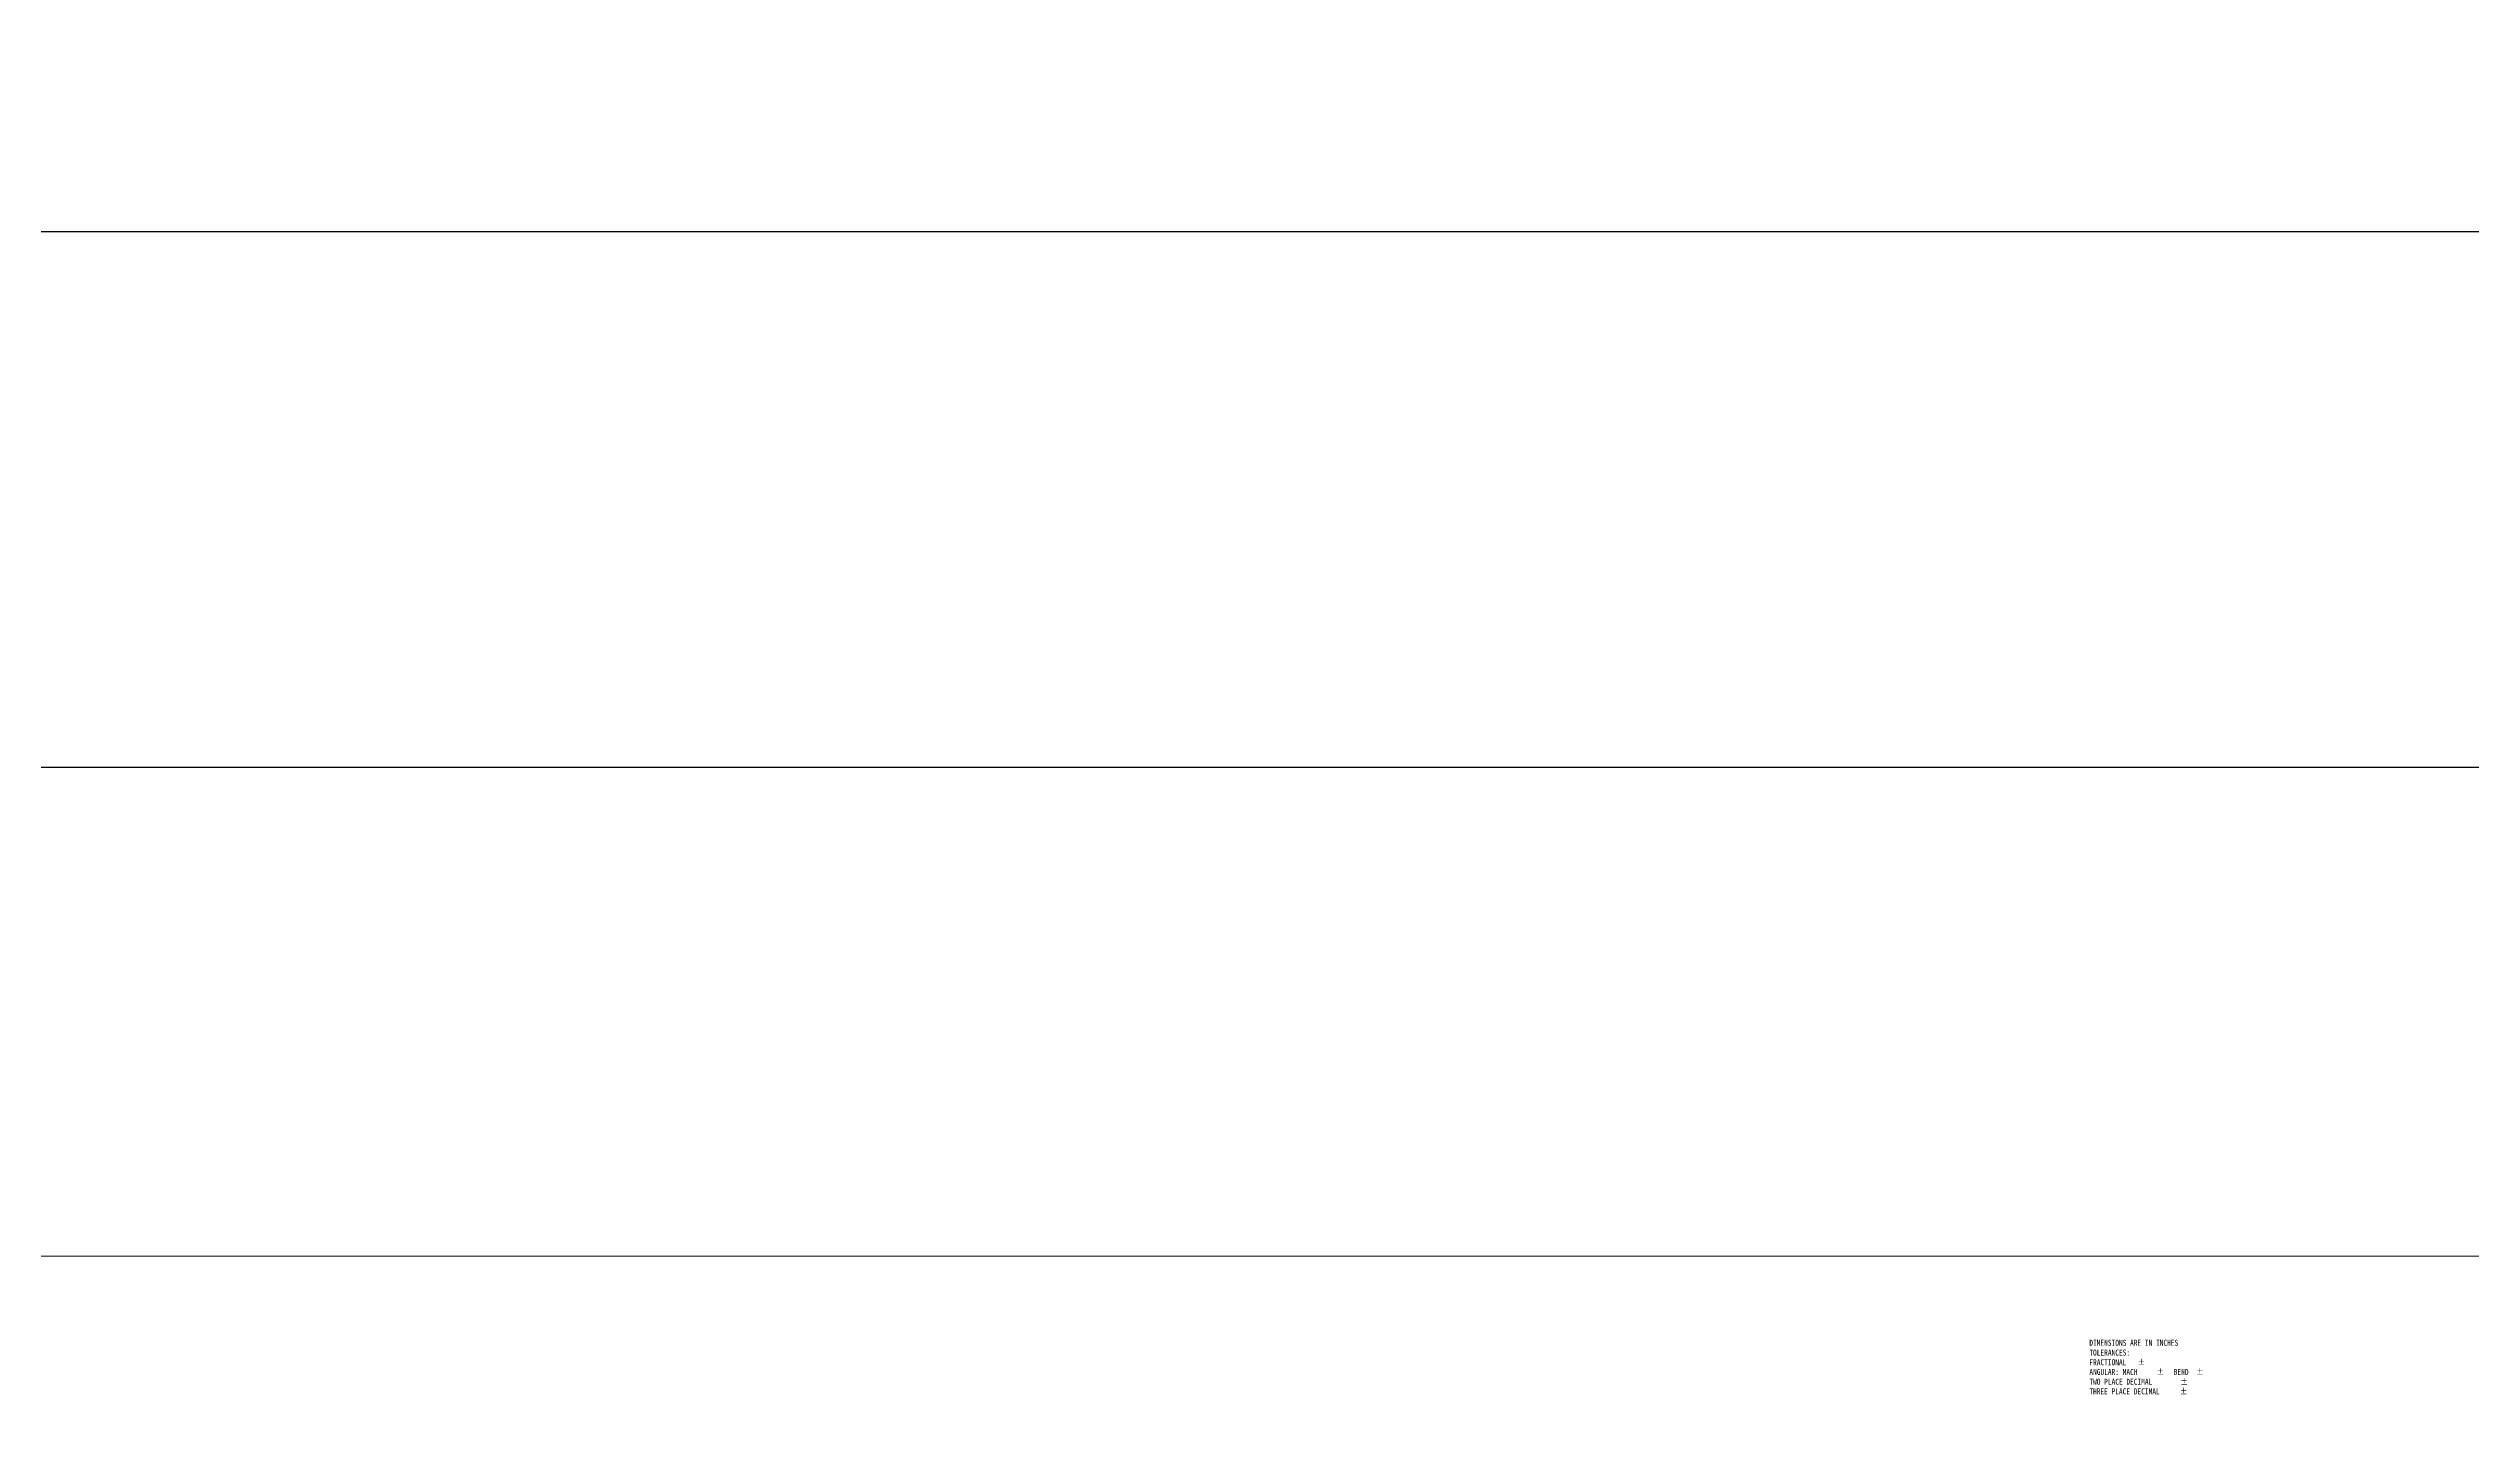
# Model space of a CAD drawing. Header units: inches. Extents: x 2395 to 4256, y 1126 to 1576.
# Drawn here: x 2580.65 to 2606.69, y 1460.46 to 1475.29 of the extents above; entities that cross this region are included whole.
import ezdxf

# ---------------------------------------------------------------- set-up
doc = ezdxf.new("R2010")
doc.units = ezdxf.units.IN
doc.header["$LTSCALE"] = 15
doc.styles.add('SLDTEXTSTYLE0', font='TXT', dxfattribs={"width": 0.75})
doc.styles.get("Standard").update_dxf_attribs({"font": 'txt', "bigfont": 'gbcbig.shx'})
doc.dimstyles.new('3', dxfattribs={"dimtxt": 3, "dimasz": 1, "dimexe": 0.18, "dimexo": 0.0625, "dimgap": 0.09, "dimtad": 0, "dimdsep": 46, "dimtxsty": 'Standard', "dimcen": 1, "dimclrd": 3, "dimclre": 3, "dimadec": 0, "dimazin": 2, "dimtfac": 1, "dimtofl": 0, "dimtmove": 0, "dimatfit": 3, "dimfxl": 1, "dimtolj": 1, "dimtzin": 0, "dimarcsym": 0})

# ---------------------------------------------------------------- blocks, each defined once
blk = doc.blocks.new('SW_NOTE_1')
at = {"color": 0, "linetype": 'Continuous', "lineweight": 0, "char_height": 0.065, "attachment_point": 1, "style": 'SLDTEXTSTYLE0'}
for s, insert in [('DIMENSIONS ARE IN INCHES', (0, 0.084)), ('ANGULAR: MACH', (0, -0.229)), ('TOLERANCES:', (0, -0.021)), ('FRACTIONAL', (0, -0.125)), ('%%p', (0.518, -0.125)), ('%%p', (0.723, -0.229)), ('BEND', (0.907, -0.229)), ('%%p', (1.148, -0.229)), ('TWO PLACE DECIMAL', (0, -0.334)), ('THREE PLACE DECIMAL', (0, -0.438)), ('%%p', (0.974, -0.438)), ('%%p', (0.979, -0.334))]:
    blk.add_mtext(s, dxfattribs=dict(at, insert=insert))
blk = doc.blocks.new('*D406')
at = {"color": 3, "lineweight": -2}
for p, q in [((2571.779, 1462.377), (2571.779, 1473.504)), ((2572.779, 1473.324), (2612.689, 1473.324)), ((2657.779, 1473.324), (2617.869, 1473.324)), ((2658.779, 1462.377), (2658.779, 1473.504))]:
    blk.add_line(p, q, dxfattribs=at)
at = {"color": 3}
for points in [[(2572.779, 1473.49), (2572.779, 1473.157), (2571.779, 1473.324)], [(2657.779, 1473.49), (2657.779, 1473.157), (2658.779, 1473.324)]]:
    blk.add_solid(points, dxfattribs=at)
at = {"layer": 'Defpoints', "color": 0}
for p in [(2658.779, 1473.324), (2571.779, 1462.314), (2658.779, 1462.314)]:
    blk.add_point(p, dxfattribs=at)
at = {"color": 0, "insert": (2615.279, 1473.324), "char_height": 3, "attachment_point": 5}
blk.add_mtext('\\A1;87', dxfattribs=at)
blk = doc.blocks.new('*D407')
at = {"color": 3, "lineweight": -2}
for p, q in [((2573.779, 1460.377), (2573.779, 1467.749)), ((2574.779, 1467.569), (2612.689, 1467.569)), ((2655.779, 1467.569), (2617.869, 1467.569)), ((2656.779, 1460.377), (2656.779, 1467.749))]:
    blk.add_line(p, q, dxfattribs=at)
at = {"color": 3}
for points in [[(2574.779, 1467.736), (2574.779, 1467.402), (2573.779, 1467.569)], [(2655.779, 1467.736), (2655.779, 1467.402), (2656.779, 1467.569)]]:
    blk.add_solid(points, dxfattribs=at)
at = {"layer": 'Defpoints', "color": 0}
for p in [(2573.779, 1467.569), (2573.779, 1460.314), (2656.779, 1460.314)]:
    blk.add_point(p, dxfattribs=at)
at = {"color": 0, "insert": (2615.279, 1467.569), "char_height": 3, "attachment_point": 5}
blk.add_mtext('\\A1;83', dxfattribs=at)

msp = doc.modelspace()

# ---------------------------------------------------------------- linework, layer by layer
at = {"color": 7, "linetype": 'Continuous', "lineweight": 15}
msp.add_line((2658.779, 1462.314), (2571.779, 1462.314), dxfattribs=at)

# ---------------------------------------------------------------- block references
at = {"color": 7, "linetype": 'Continuous', "lineweight": 0}
msp.add_blockref('SW_NOTE_1', (2602.584, 1461.333), dxfattribs=at)

# ---------------------------------------------------------------- dimensions: what is measured, and where the dimension line sits
for base, p1, p2, picture, middle in [((2658.779, 1473.324), (2571.779, 1462.314), (2658.779, 1462.314), '*D406', (2615.279, 1473.324)), ((2573.779, 1467.569), (2656.779, 1460.314), (2573.779, 1460.314), '*D407', (2615.279, 1467.569))]:
    dim = msp.add_linear_dim(base=base, p1=p1, p2=p2, dimstyle='3')
    dim.commit()
    dim.dimension.update_dxf_attribs({"geometry": picture, "text_midpoint": middle})

doc.saveas('drawing.dxf')
